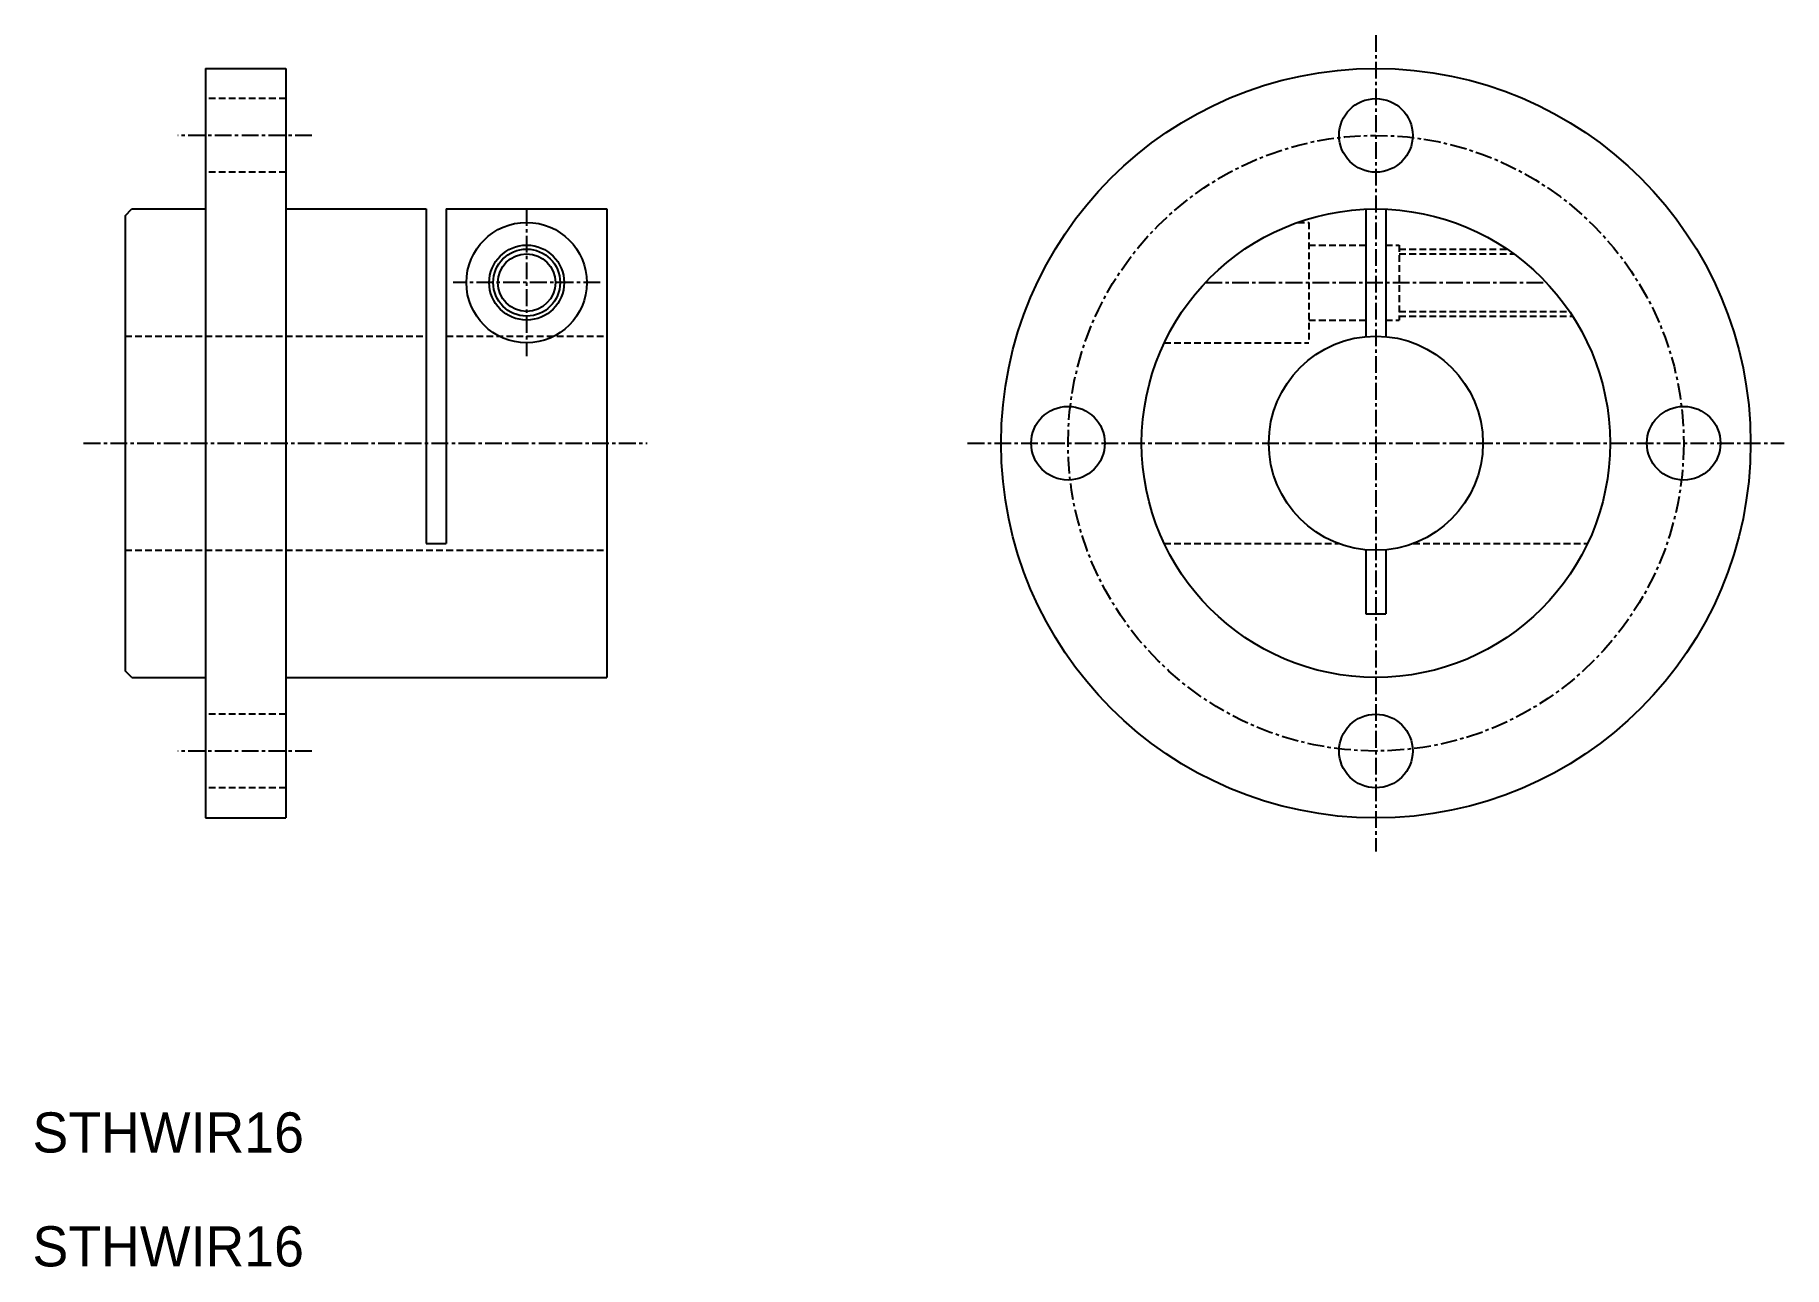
# Model space of a CAD drawing. Extents: x 29 to 160, y 59 to 151.
import ezdxf

# ---------------------------------------------------------------- set-up
doc = ezdxf.new("R2010")
doc.units = 0
doc.linetypes.add('CENTER', pattern=[2, 1.25, -0.25, 0.25, -0.25])
doc.linetypes.add('DASHED', pattern=[0.75, 0.5, -0.25])
doc.layers.get('0').update_dxf_attribs({"linetype": 'CONTINUOUS'})
doc.layers.add('CENTER', color=1, linetype='CENTER')

msp = doc.modelspace()

# ---------------------------------------------------------------- linework, layer by layer
at = {"color": 7, "linetype": 'CONTINUOUS'}
for p, q in [((42.04, 148.57), (42.04, 92.57)), ((42.04, 148.57), (48.04, 148.57)), ((48.04, 148.57), (48.04, 92.57)), ((36.04, 137.57), (36.54, 138.07)), ((36.04, 137.57), (36.04, 103.57)), ((36.54, 138.07), (42.04, 138.07)), ((48.04, 138.07), (58.54, 138.07)), ((58.54, 138.07), (58.54, 113.07)), ((60.04, 138.07), (60.04, 113.07)), ((60.04, 138.07), (72.04, 138.07)), ((72.04, 138.07), (72.04, 103.07)), ((128.74, 138.06), (128.74, 128.54)), ((130.24, 138.06), (130.24, 128.54)), ((58.54, 113.07), (60.04, 113.07)), ((128.74, 112.61), (128.74, 107.82)), ((130.24, 112.61), (130.24, 107.82)), ((128.74, 107.82), (130.24, 107.82)), ((36.54, 103.07), (36.04, 103.57)), ((36.54, 103.07), (42.04, 103.07)), ((48.04, 103.07), (72.04, 103.07)), ((42.04, 92.57), (48.04, 92.57))]:
    msp.add_line(p, q, dxfattribs=at)
at = {"color": 3, "linetype": 'DASHED'}
for p, q in [((48.04, 146.32), (42.04, 146.32)), ((48.04, 140.82), (42.04, 140.82)), ((123.65, 137.07), (124.49, 137.07)), ((124.49, 137.07), (124.49, 128.07)), ((124.49, 135.37), (128.74, 135.37)), ((130.24, 135.37), (131.24, 135.37)), ((131.24, 135.37), (131.24, 129.77)), ((131.24, 135.07), (139.28, 135.07)), ((131.24, 134.72), (139.78, 134.72)), ((124.49, 129.77), (128.74, 129.77)), ((130.24, 129.77), (131.24, 129.77)), ((131.24, 130.42), (143.95, 130.42)), ((131.24, 130.07), (144.18, 130.07)), ((36.04, 128.57), (58.54, 128.57)), ((60.04, 128.57), (72.04, 128.57)), ((113.67, 128.07), (124.49, 128.07)), ((36.04, 112.57), (72.04, 112.57)), ((113.67, 113.07), (126.7, 113.07)), ((132.27, 113.07), (145.3, 113.07)), ((48.04, 100.32), (42.04, 100.32)), ((48.04, 94.82), (42.04, 94.82))]:
    msp.add_line(p, q, dxfattribs=at)
at = {"color": 7, "linetype": 'CONTINUOUS'}
for centre, radius in [((129.49, 120.57), 28), ((129.49, 143.57), 2.75), ((129.49, 120.57), 17.5), ((66.04, 132.57), 4.5), ((66.04, 132.57), 2.8), ((66.04, 132.57), 2.15), ((129.49, 120.57), 8), ((106.49, 120.57), 2.75), ((152.49, 120.57), 2.75), ((129.49, 97.57), 2.75)]:
    msp.add_circle(centre, radius, dxfattribs=at)
at = {"color": 3, "linetype": 'CONTINUOUS'}
msp.add_circle((66.04, 132.57), 2.5, dxfattribs=at)
at = {"layer": 'CENTER', "color": 1, "linetype": 'CENTER'}
for p, q in [((129.49, 151.07), (129.49, 90.07)), ((50, 143.57), (39.97, 143.57)), ((66.04, 138.07), (66.04, 127.07)), ((71.54, 132.57), (60.54, 132.57)), ((116.75, 132.57), (142.22, 132.57)), ((32.94, 120.57), (75.04, 120.57)), ((98.99, 120.57), (159.99, 120.57)), ((50, 97.57), (39.97, 97.57))]:
    msp.add_line(p, q, dxfattribs=at)
msp.add_circle((129.49, 120.57), 23, dxfattribs=at)

# ---------------------------------------------------------------- texts
at = {"color": 7, "linetype": 'CONTINUOUS'}
for p in [(29.12, 67.57), (29.12, 59.06)]:
    msp.add_text('STHWIR16', height=3, dxfattribs=at).set_placement(p)

doc.saveas('drawing.dxf')
